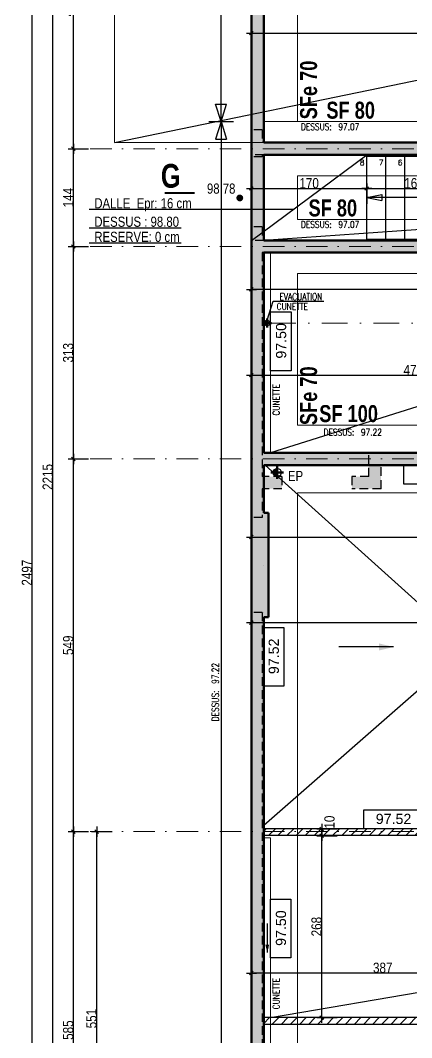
# Model space of a CAD drawing. Header units: centimetres. Extents: x 16433 to 114398, y -50094 to -12305.
# Drawn here: x 39620 to 40197, y -20016 to -18517 of the extents above; entities that cross this region are included whole.
import ezdxf
from ezdxf.enums import TextEntityAlignment as Align

# ---------------------------------------------------------------- set-up
doc = ezdxf.new("R2010")
doc.units = ezdxf.units.CM
doc.header["$LTSCALE"] = 0.5
for name, pattern in [('CACHEX2', [19.05, 12.7, -6.35]), ('TIRETPT2', [12.7, 6.35, -3.175, 0, -3.175]), ('TIRETPTX2', [50.8, 25.4, -12.7, 0, -12.7])]:
    doc.linetypes.add(name, pattern=pattern)
doc.layers.get('DEFPOINTS').update_dxf_attribs({"linetype": 'CONTINUOUS'})
for name, color, linetype in [('01_cloisons', 1, 'CONTINUOUS'), ('01_cote_gen', 4, 'CONTINUOUS'), ('01_linteaux', 2, 'CONTINUOUS'), ('01_murs_sup', 2, 'CACHEX2'), ('01_poch_murs', 253, 'CONTINUOUS'), ('01_resv', 32, 'CONTINUOUS'), ('01_texte', 230, 'CONTINUOUS'), ('AA_COTES', 2, 'CONTINUOUS')]:
    doc.layers.add(name, color=color, linetype=linetype)
for name, color, linetype, lineweight in [('01_murs_coup', 5, 'CONTINUOUS', 60), ('01_Reseaux', 5, 'TIRETPTX2', 18), ('01_sem', 42, 'CONTINUOUS', 15), ('01_tram_axes', 2, 'TIRETPTX2', 9)]:
    doc.layers.add(name, color=color, linetype=linetype, lineweight=lineweight)
doc.styles.add('52', font='romans.shx', dxfattribs={"height": 8})
doc.styles.add('ARIAL', font='arial.ttf')
doc.styles.add('impact', font='impact.ttf')
doc.styles.add('MATTE_TXT', font='arial.ttf')
doc.styles.add('SIMPLEX1', font='SIMPLEX.shx', dxfattribs={"width": 0.8, "height": 10})
doc.styles.add('STYLE2', font='ARIALN.TTF')
doc.dimstyles.new('JB50', dxfattribs={"dimscale": 0.1, "dimtxt": 150, "dimasz": 15, "dimexe": 0.1, "dimexo": 0.1, "dimgap": 0.09, "dimtad": 1, "dimdec": 1, "dimdsep": 46, "dimtxsty": 'STYLE2', "dimblk1": 'BOND_G', "dimblk2": 'BOND_D', "dimsah": 1, "dimcen": 1.5, "dimdle": 0.01, "dimse1": 1, "dimse2": 1, "dimclrd": 4, "dimclre": 2, "dimclrt": 6, "dimazin": 2, "dimtfac": 2.333333, "dimtdec": 1, "dimtix": 1, "dimtmove": 2, "dimatfit": 3, "dimldrblk": 'BOND_G', "dimfxl": 1, "dimtolj": 1, "dimtzin": 0, "dimarcsym": 0})
pattern_1 = [(135, (25186.803, -57921.042), (-11.2253202, 2e-15), [7.9375, -7.9375])]
pattern_2 = [(45, (-10233.557, 8782.937), (-6.7351921, 6.7351921), [])]

# ---------------------------------------------------------------- blocks, each defined once
blk = doc.blocks.new('BOND_G')
at = {"layer": 'AA_COTES', "color": 0}
for p, q in [((0, -5), (0, 15)), ((5, 0), (-5, 0)), ((1.77, 1.77), (-1.77, -1.77))]:
    blk.add_line(p, q, dxfattribs=at)
blk = doc.blocks.new('BOND_D')
at = {"layer": 'AA_COTES', "color": 0}
for p, q in [((5, 0), (-5, 0)), ((-1.77, -1.77), (1.77, 1.77)), ((0, 5), (0, -15))]:
    blk.add_line(p, q, dxfattribs=at)
blk = doc.blocks.new('*D95')
at = {"layer": '01_cote_gen', "color": 4, "lineweight": -2, "transparency": 16777216}
blk.add_line((39962.1, -18536.2), (41544.1, -18536.2), dxfattribs=at)
at = {"layer": 'DEFPOINTS', "color": 0, "transparency": 16777216}
for p in [(41545.6, -18536.2), (39960.6, -18597.3), (41545.6, -18617.3)]:
    blk.add_point(p, dxfattribs=at)
at = {"layer": '01_cote_gen', "color": 4, "lineweight": -2, "transparency": 16777216, "xscale": 1.5, "yscale": 1.5, "zscale": 1.5, "rotation": 180}
blk.add_blockref('BOND_G', (39960.6, -18536.2), dxfattribs=at)
at = {"layer": '01_cote_gen', "color": 4, "lineweight": -2, "transparency": 16777216, "xscale": 1.5, "yscale": 1.5, "zscale": 1.5}
blk.add_blockref('BOND_D', (41545.6, -18536.2), dxfattribs=at)
at = {"layer": '01_cote_gen', "color": 6, "transparency": 16777216, "insert": (40753.1, -18528.5), "char_height": 15, "attachment_point": 5, "style": 'STYLE2'}
blk.add_mtext('\\A1;1585', dxfattribs=at)
blk = doc.blocks.new('*D132')
at = {"layer": '01_cote_gen', "color": 4, "lineweight": -2, "transparency": 16777216}
blk.add_line((39962.1, -19404.5), (40579.1, -19404.5), dxfattribs=at)
at = {"layer": 'DEFPOINTS', "color": 0, "transparency": 16777216}
for p in [(40580.6, -19404.5), (40580.6, -19465.7), (39960.6, -19495.1)]:
    blk.add_point(p, dxfattribs=at)
at = {"layer": '01_cote_gen', "color": 4, "lineweight": -2, "transparency": 16777216, "xscale": 1.5, "yscale": 1.5, "zscale": 1.5, "rotation": 180}
blk.add_blockref('BOND_G', (39960.6, -19404.5), dxfattribs=at)
at = {"layer": '01_cote_gen', "color": 4, "lineweight": -2, "transparency": 16777216, "xscale": 1.5, "yscale": 1.5, "zscale": 1.5}
blk.add_blockref('BOND_D', (40580.6, -19404.5), dxfattribs=at)
at = {"layer": '01_cote_gen', "color": 6, "transparency": 16777216, "insert": (40270.6, -19396.9), "char_height": 15, "attachment_point": 5, "style": 'STYLE2'}
blk.add_mtext('\\A1;620', dxfattribs=at)
blk = doc.blocks.new('*D145')
at = {"layer": '01_cote_gen', "color": 4, "lineweight": -2, "transparency": 16777216}
blk.add_line((40346.1, -19920.9), (39962.1, -19920.9), dxfattribs=at)
at = {"layer": 'DEFPOINTS', "color": 0, "transparency": 16777216}
for p in [(40347.6, -19903.4), (39960.6, -19916.7), (39960.6, -19920.9)]:
    blk.add_point(p, dxfattribs=at)
at = {"layer": '01_cote_gen', "color": 4, "lineweight": -2, "transparency": 16777216, "xscale": 1.5, "yscale": 1.5, "zscale": 1.5, "rotation": 180}
blk.add_blockref('BOND_D', (39960.6, -19920.9), dxfattribs=at)
at = {"layer": '01_cote_gen', "color": 4, "lineweight": -2, "transparency": 16777216, "xscale": 1.5, "yscale": 1.5, "zscale": 1.5}
blk.add_blockref('BOND_G', (40347.6, -19920.9), dxfattribs=at)
at = {"layer": '01_cote_gen', "color": 6, "transparency": 16777216, "insert": (40154.1, -19913.2), "char_height": 15, "attachment_point": 5, "style": 'STYLE2'}
blk.add_mtext('\\A1;387', dxfattribs=at)
blk = doc.blocks.new('*D172')
at = {"layer": '01_cote_gen', "color": 4, "lineweight": -2, "transparency": 16777216}
blk.add_line((39732.6, -20262), (39732.6, -19714), dxfattribs=at)
at = {"layer": 'DEFPOINTS', "color": 0, "transparency": 16777216}
for p in [(39732.6, -19712.5), (39757.4, -19712.5), (39757.4, -20263.5)]:
    blk.add_point(p, dxfattribs=at)
at = {"layer": '01_cote_gen', "color": 4, "lineweight": -2, "transparency": 16777216, "xscale": 1.5, "yscale": 1.5, "zscale": 1.5}
for name, p, rotation in [('BOND_D', (39732.6, -19712.5), 90), ('BOND_G', (39732.6, -20263.5), 270)]:
    blk.add_blockref(name, p, dxfattribs=dict(at, rotation=rotation))
at = {"layer": '01_cote_gen', "color": 6, "transparency": 16777216, "insert": (39724.9, -19988), "char_height": 15, "attachment_point": 5, "rotation": 90, "style": 'STYLE2'}
blk.add_mtext('\\A1;551', dxfattribs=at)
blk = doc.blocks.new('*D173')
at = {"layer": '01_cote_gen', "color": 4, "lineweight": -2, "transparency": 16777216}
blk.add_line((39698.2, -19711), (39698.2, -19165), dxfattribs=at)
at = {"layer": 'DEFPOINTS', "color": 0, "transparency": 16777216}
for p in [(39698.2, -19163.5), (39723, -19163.5), (39723, -19712.5)]:
    blk.add_point(p, dxfattribs=at)
at = {"layer": '01_cote_gen', "color": 4, "lineweight": -2, "transparency": 16777216, "xscale": 1.5, "yscale": 1.5, "zscale": 1.5}
for name, p, rotation in [('BOND_D', (39698.2, -19163.5), 90), ('BOND_G', (39698.2, -19712.5), 270)]:
    blk.add_blockref(name, p, dxfattribs=dict(at, rotation=rotation))
at = {"layer": '01_cote_gen', "color": 6, "transparency": 16777216, "insert": (39690.5, -19438), "char_height": 15, "attachment_point": 5, "rotation": 90, "style": 'STYLE2'}
blk.add_mtext('\\A1;549', dxfattribs=at)
blk = doc.blocks.new('*D174')
at = {"layer": '01_cote_gen', "color": 4, "lineweight": -2, "transparency": 16777216}
blk.add_line((39698.2, -19162), (39698.2, -18852), dxfattribs=at)
at = {"layer": 'DEFPOINTS', "color": 0, "transparency": 16777216}
for p in [(39698.2, -18850.5), (39723, -18850.5), (39723, -19163.5)]:
    blk.add_point(p, dxfattribs=at)
at = {"layer": '01_cote_gen', "color": 4, "lineweight": -2, "transparency": 16777216, "xscale": 1.5, "yscale": 1.5, "zscale": 1.5}
for name, p, rotation in [('BOND_D', (39698.2, -18850.5), 90), ('BOND_G', (39698.2, -19163.5), 270)]:
    blk.add_blockref(name, p, dxfattribs=dict(at, rotation=rotation))
at = {"layer": '01_cote_gen', "color": 6, "transparency": 16777216, "insert": (39690.5, -19007), "char_height": 15, "attachment_point": 5, "rotation": 90, "style": 'STYLE2'}
blk.add_mtext('\\A1;313', dxfattribs=at)
blk = doc.blocks.new('*D175')
at = {"layer": '01_cote_gen', "color": 4, "lineweight": -2, "transparency": 16777216}
blk.add_line((39698.2, -18849), (39698.2, -18708), dxfattribs=at)
at = {"layer": 'DEFPOINTS', "color": 0, "transparency": 16777216}
for p in [(39698.2, -18706.5), (39723, -18706.5), (39723, -18850.5)]:
    blk.add_point(p, dxfattribs=at)
at = {"layer": '01_cote_gen', "color": 4, "lineweight": -2, "transparency": 16777216, "xscale": 1.5, "yscale": 1.5, "zscale": 1.5}
for name, p, rotation in [('BOND_D', (39698.2, -18706.5), 90), ('BOND_G', (39698.2, -18850.5), 270)]:
    blk.add_blockref(name, p, dxfattribs=dict(at, rotation=rotation))
at = {"layer": '01_cote_gen', "color": 6, "transparency": 16777216, "insert": (39690.6, -18778.5), "char_height": 15, "attachment_point": 5, "rotation": 90, "style": 'STYLE2'}
blk.add_mtext('\\A1;144', dxfattribs=at)
blk = doc.blocks.new('*D176')
at = {"layer": '01_cote_gen', "color": 4, "lineweight": -2, "transparency": 16777216}
blk.add_line((39668, -20296), (39668, -18084), dxfattribs=at)
at = {"layer": 'DEFPOINTS', "color": 0, "transparency": 16777216}
for p in [(39668, -18082.5), (39720.7, -18082.5), (39960.6, -20297.5)]:
    blk.add_point(p, dxfattribs=at)
at = {"layer": '01_cote_gen', "color": 4, "lineweight": -2, "transparency": 16777216, "xscale": 1.5, "yscale": 1.5, "zscale": 1.5}
for name, p, rotation in [('BOND_D', (39668, -18082.5), 90), ('BOND_G', (39668, -20297.5), 270)]:
    blk.add_blockref(name, p, dxfattribs=dict(at, rotation=rotation))
at = {"layer": '01_cote_gen', "color": 6, "transparency": 16777216, "insert": (39660.4, -19190), "char_height": 15, "attachment_point": 5, "rotation": 90, "style": 'STYLE2'}
blk.add_mtext('\\A1;2215', dxfattribs=at)
blk = doc.blocks.new('*D177')
at = {"layer": '01_cote_gen', "color": 4, "lineweight": -2, "transparency": 16777216}
blk.add_line((39698.2, -18705), (39698.2, -18289), dxfattribs=at)
at = {"layer": 'DEFPOINTS', "color": 0, "transparency": 16777216}
for p in [(39698.2, -18287.5), (40026.4, -18287.5), (39720.7, -18706.5)]:
    blk.add_point(p, dxfattribs=at)
at = {"layer": '01_cote_gen', "color": 4, "lineweight": -2, "transparency": 16777216, "xscale": 1.5, "yscale": 1.5, "zscale": 1.5}
for name, p, rotation in [('BOND_D', (39698.2, -18287.5), 90), ('BOND_G', (39698.2, -18706.5), 270)]:
    blk.add_blockref(name, p, dxfattribs=dict(at, rotation=rotation))
at = {"layer": '01_cote_gen', "color": 6, "transparency": 16777216, "insert": (39690.5, -18497), "char_height": 15, "attachment_point": 5, "rotation": 90, "style": 'STYLE2'}
blk.add_mtext('\\A1;419', dxfattribs=at)
blk = doc.blocks.new('*D180')
at = {"layer": '01_cote_gen', "color": 4, "lineweight": -2, "transparency": 16777216}
blk.add_line((39637.5, -20578), (39637.5, -18084), dxfattribs=at)
at = {"layer": 'DEFPOINTS', "color": 0, "transparency": 16777216}
for p in [(39637.5, -18082.5), (39720.7, -18082.5), (40307.6, -20579.5)]:
    blk.add_point(p, dxfattribs=at)
at = {"layer": '01_cote_gen', "color": 4, "lineweight": -2, "transparency": 16777216, "xscale": 1.5, "yscale": 1.5, "zscale": 1.5}
for name, p, rotation in [('BOND_D', (39637.5, -18082.5), 90), ('BOND_G', (39637.5, -20579.5), 270)]:
    blk.add_blockref(name, p, dxfattribs=dict(at, rotation=rotation))
at = {"layer": '01_cote_gen', "color": 6, "transparency": 16777216, "insert": (39629.8, -19331), "char_height": 15, "attachment_point": 5, "rotation": 90, "style": 'STYLE2'}
blk.add_mtext('\\A1;2497', dxfattribs=at)
blk = doc.blocks.new('*D186')
at = {"layer": '01_cote_gen', "color": 4, "lineweight": -2, "transparency": 16777216}
blk.add_line((39962.1, -19040), (40436.1, -19040), dxfattribs=at)
at = {"layer": 'DEFPOINTS', "color": 0, "transparency": 16777216}
for p in [(40437.6, -19040), (40437.6, -19059.8), (39960.6, -19080.8)]:
    blk.add_point(p, dxfattribs=at)
at = {"layer": '01_cote_gen', "color": 4, "lineweight": -2, "transparency": 16777216, "xscale": 1.5, "yscale": 1.5, "zscale": 1.5, "rotation": 180}
blk.add_blockref('BOND_G', (39960.6, -19040), dxfattribs=at)
at = {"layer": '01_cote_gen', "color": 4, "lineweight": -2, "transparency": 16777216, "xscale": 1.5, "yscale": 1.5, "zscale": 1.5}
blk.add_blockref('BOND_D', (40437.6, -19040), dxfattribs=at)
at = {"layer": '01_cote_gen', "color": 6, "transparency": 16777216, "insert": (40199.1, -19032.5), "char_height": 15, "attachment_point": 5, "style": 'STYLE2'}
blk.add_mtext('\\A1;477', dxfattribs=at)
blk = doc.blocks.new('*D188')
at = {"layer": '01_cote_gen', "color": 4, "lineweight": -2, "transparency": 16777216}
blk.add_line((39962.1, -19278.5), (40579.1, -19278.5), dxfattribs=at)
at = {"layer": 'DEFPOINTS', "color": 0, "transparency": 16777216}
for p in [(40580.6, -19278.5), (40580.6, -19293.2), (39960.6, -19317.7)]:
    blk.add_point(p, dxfattribs=at)
at = {"layer": '01_cote_gen', "color": 4, "lineweight": -2, "transparency": 16777216, "xscale": 1.5, "yscale": 1.5, "zscale": 1.5, "rotation": 180}
blk.add_blockref('BOND_G', (39960.6, -19278.5), dxfattribs=at)
at = {"layer": '01_cote_gen', "color": 4, "lineweight": -2, "transparency": 16777216, "xscale": 1.5, "yscale": 1.5, "zscale": 1.5}
blk.add_blockref('BOND_D', (40580.6, -19278.5), dxfattribs=at)
at = {"layer": '01_cote_gen', "color": 6, "transparency": 16777216, "insert": (40270.6, -19270.8), "char_height": 15, "attachment_point": 5, "style": 'STYLE2'}
blk.add_mtext('\\A1;620', dxfattribs=at)
blk = doc.blocks.new('*D287')
at = {"layer": '01_cote_gen', "color": 4, "lineweight": -2, "transparency": 16777216}
blk.add_line((40909.1, -18913.7), (39962.1, -18913.7), dxfattribs=at)
at = {"layer": 'DEFPOINTS', "color": 0, "transparency": 16777216}
for p in [(39960.6, -18913.7), (39960.6, -18921.3), (40910.6, -18921.3)]:
    blk.add_point(p, dxfattribs=at)
at = {"layer": '01_cote_gen', "color": 4, "lineweight": -2, "transparency": 16777216, "xscale": 1.5, "yscale": 1.5, "zscale": 1.5, "rotation": 180}
blk.add_blockref('BOND_D', (39960.6, -18913.7), dxfattribs=at)
at = {"layer": '01_cote_gen', "color": 4, "lineweight": -2, "transparency": 16777216, "xscale": 1.5, "yscale": 1.5, "zscale": 1.5}
blk.add_blockref('BOND_G', (40910.6, -18913.7), dxfattribs=at)
at = {"layer": '01_cote_gen', "color": 6, "transparency": 16777216, "insert": (40435.6, -18906.1), "char_height": 15, "attachment_point": 5, "style": 'STYLE2'}
blk.add_mtext('\\A1;950', dxfattribs=at)
blk = doc.blocks.new('*D391')
at = {"layer": '01_cote_gen', "color": 4, "lineweight": -2, "transparency": 16777216}
blk.add_line((39698.2, -20296), (39698.2, -19714), dxfattribs=at)
at = {"layer": 'DEFPOINTS', "color": 0, "transparency": 16777216}
for p in [(39698.2, -19712.5), (39755.1, -19712.5), (39755.1, -20297.5)]:
    blk.add_point(p, dxfattribs=at)
at = {"layer": '01_cote_gen', "color": 4, "lineweight": -2, "transparency": 16777216, "xscale": 1.5, "yscale": 1.5, "zscale": 1.5}
for name, p, rotation in [('BOND_D', (39698.2, -19712.5), 90), ('BOND_G', (39698.2, -20297.5), 270)]:
    blk.add_blockref(name, p, dxfattribs=dict(at, rotation=rotation))
at = {"layer": '01_cote_gen', "color": 6, "transparency": 16777216, "insert": (39690.5, -20005), "char_height": 15, "attachment_point": 5, "rotation": 90, "style": 'STYLE2'}
blk.add_mtext('\\A1;585', dxfattribs=at)
blk = doc.blocks.new('*D436')
at = {"layer": '01_cote_gen', "color": 4, "lineweight": -2, "transparency": 16777216}
blk.add_line((40132.1, -18765), (40325.1, -18765), dxfattribs=at)
at = {"layer": 'DEFPOINTS', "color": 0, "transparency": 16777216}
for p in [(40326.6, -18765), (40130.6, -18791.2), (40326.6, -18791.2)]:
    blk.add_point(p, dxfattribs=at)
at = {"layer": '01_cote_gen', "color": 4, "lineweight": -2, "transparency": 16777216, "xscale": 1.5, "yscale": 1.5, "zscale": 1.5, "rotation": 180}
blk.add_blockref('BOND_G', (40130.6, -18765), dxfattribs=at)
at = {"layer": '01_cote_gen', "color": 4, "lineweight": -2, "transparency": 16777216, "xscale": 1.5, "yscale": 1.5, "zscale": 1.5}
blk.add_blockref('BOND_D', (40326.6, -18765), dxfattribs=at)
at = {"layer": '01_cote_gen', "color": 6, "transparency": 16777216, "insert": (40228.6, -18757.3), "char_height": 15, "attachment_point": 5, "style": 'STYLE2'}
blk.add_mtext('\\A1;16x28=196', dxfattribs=at)
blk = doc.blocks.new('*D437')
at = {"layer": '01_cote_gen', "color": 4, "lineweight": -2, "transparency": 16777216}
blk.add_line((39962.1, -18765), (40129.1, -18765), dxfattribs=at)
at = {"layer": 'DEFPOINTS', "color": 0, "transparency": 16777216}
for p in [(40130.6, -18746.5), (39960.6, -18757.9), (40130.6, -18765)]:
    blk.add_point(p, dxfattribs=at)
at = {"layer": '01_cote_gen', "color": 4, "lineweight": -2, "transparency": 16777216, "xscale": 1.5, "yscale": 1.5, "zscale": 1.5, "rotation": 180}
blk.add_blockref('BOND_G', (39960.6, -18765), dxfattribs=at)
at = {"layer": '01_cote_gen', "color": 4, "lineweight": -2, "transparency": 16777216, "xscale": 1.5, "yscale": 1.5, "zscale": 1.5}
blk.add_blockref('BOND_D', (40130.6, -18765), dxfattribs=at)
at = {"layer": '01_cote_gen', "color": 6, "transparency": 16777216, "insert": (40045.6, -18757.3), "char_height": 15, "attachment_point": 5, "style": 'STYLE2'}
blk.add_mtext('\\A1;170', dxfattribs=at)
blk = doc.blocks.new('*D515')
at = {"layer": '01_cote_gen', "color": 4, "lineweight": -2, "transparency": 16777216}
blk.add_line((40064.3, -19985), (40064.3, -19720), dxfattribs=at)
at = {"layer": 'DEFPOINTS', "color": 0, "transparency": 16777216}
for p in [(40064.3, -19718.5), (40088.5, -19718.5), (40071.3, -19986.5)]:
    blk.add_point(p, dxfattribs=at)
at = {"layer": '01_cote_gen', "color": 4, "lineweight": -2, "transparency": 16777216, "xscale": 1.5, "yscale": 1.5, "zscale": 1.5}
for name, p, rotation in [('BOND_D', (40064.3, -19718.5), 90), ('BOND_G', (40064.3, -19986.5), 270)]:
    blk.add_blockref(name, p, dxfattribs=dict(at, rotation=rotation))
at = {"layer": '01_cote_gen', "color": 6, "transparency": 16777216, "insert": (40056.6, -19852.5), "char_height": 15, "attachment_point": 5, "rotation": 90, "style": 'STYLE2'}
blk.add_mtext('\\A1;268', dxfattribs=at)
blk = doc.blocks.new('*D516')
at = {"layer": '01_cote_gen', "color": 4, "lineweight": -2, "transparency": 16777216}
blk.add_line((40064.3, -19717), (40064.3, -19710), dxfattribs=at)
at = {"layer": 'DEFPOINTS', "color": 0, "transparency": 16777216}
for p in [(40064.3, -19708.5), (40084, -19708.5), (40088.5, -19718.5)]:
    blk.add_point(p, dxfattribs=at)
at = {"layer": '01_cote_gen', "color": 4, "lineweight": -2, "transparency": 16777216, "xscale": 1.5, "yscale": 1.5, "zscale": 1.5}
for name, p, rotation in [('BOND_D', (40064.3, -19708.5), 90), ('BOND_G', (40064.3, -19718.5), 270)]:
    blk.add_blockref(name, p, dxfattribs=dict(at, rotation=rotation))
at = {"layer": '01_cote_gen', "color": 6, "transparency": 16777216, "insert": (40075.7, -19698.5), "char_height": 15, "attachment_point": 5, "rotation": 90, "style": 'STYLE2'}
blk.add_mtext('\\A1;10', dxfattribs=at)

msp = doc.modelspace()

# ---------------------------------------------------------------- hatches: boundary and pattern name
at = {"layer": '01_murs_sup'}
h = msp.add_hatch(dxfattribs=at)
h.set_pattern_fill('DASH', color=256, scale=2.5, angle=135)
h.set_pattern_definition(pattern_1)
h.paths.add_polyline_path([(41233.633, -19703.484), (41233.633, -19683.484), (41215.633, -19683.484), (41215.633, -19703.484), (41113.633, -19703.484), (41113.633, -19721.484), (41308.633, -19721.484), (41308.633, -20561.484), (41014.633, -20561.484), (41014.633, -20537.484), (40998.633, -20537.484), (40998.633, -20577.484), (42150.633, -20577.484), (42150.633, -20282.484), (42134.633, -20282.484), (42134.633, -20561.484), (41328.633, -20561.484), (41328.633, -19703.484)])
h.paths.add_polyline_path([(41733.633, -20307.484), (41733.633, -20327.484), (41803.633, -20327.484), (41803.633, -20307.484)], flags=17)
h.paths.add_polyline_path([(41914.633, -19897.484), (41914.633, -19948.484), (41930.633, -19948.484), (41930.633, -19932.484), (41930.633, -19897.484)], flags=17)
h.paths.add_polyline_path([(42055.633, -19932.484), (42055.633, -19948.484), (42134.633, -19948.484), (42134.633, -20192.484), (42150.633, -20192.484), (42150.633, -19932.484)], flags=17)
h.paths.add_polyline_path([(41770.633, -19557.484), (41770.633, -19367.484), (41754.633, -19367.484), (41754.633, -19555.484), (40915.633, -19555.484), (40915.633, -19333.484), (40897.633, -19333.484), (40897.633, -19573.484), (41215.633, -19573.484), (41215.633, -19580.484), (41233.633, -19580.484), (41233.633, -19573.484), (41914.633, -19573.484), (41914.633, -19617.484), (41930.633, -19617.484), (41930.633, -19557.484)])
h.paths.add_polyline_path([(41590.633, -19211.484), (41590.633, -19197.484), (41574.633, -19197.484), (41574.633, -19227.484), (41754.633, -19227.484), (41754.633, -19277.484), (41770.633, -19277.484), (41770.633, -19211.484)])
h.paths.add_polyline_path([(40875.633, -18841.484), (40875.633, -18859.484), (40897.633, -18859.484), (40897.633, -19230.484), (40915.633, -19230.484), (40915.633, -18859.484), (41574.633, -18859.484), (41574.633, -18897.484), (41590.633, -18897.484), (41590.633, -18857.484), (41770.633, -18857.484), (41770.633, -18762.484), (41754.633, -18762.484), (41754.633, -18841.484)])
h.paths.add_polyline_path([(41754.633, -18477.484), (41754.633, -18637.484), (41770.633, -18637.484), (41770.633, -18477.484)])
h.paths.add_polyline_path([(41685.633, -18137.484), (41685.633, -18153.484), (41754.633, -18153.484), (41754.633, -18297.484), (41770.633, -18297.484), (41770.633, -18137.484)])
h.paths.add_polyline_path([(41344.633, -18057.484), (41344.633, -18153.484), (41505.633, -18153.484), (41505.633, -18137.484), (41360.633, -18137.484), (41360.633, -18057.484)])
h.paths.add_polyline_path([(41185.633, -18371.484), (41185.633, -18486.484), (41205.633, -18486.484), (41205.633, -18371.484)], flags=17)
h.paths.add_polyline_path([(40485.633, -17917.484), (40485.633, -18287.484), (39976.633, -18287.484), (39976.633, -18082.484), (39960.633, -18082.484), (39960.633, -18328.484), (39976.633, -18328.484), (39976.633, -18307.484), (40483.633, -18307.484), (40483.633, -18697.484), (39976.633, -18697.484), (39976.633, -18678.484), (39960.633, -18678.484), (39960.633, -18718.484), (39976.633, -18718.484), (39976.633, -18715.484), (40483.633, -18715.484), (40483.633, -18841.484), (39976.633, -18841.484), (39976.633, -18821.484), (39960.633, -18821.484), (39960.633, -19249.747), (39976.633, -19249.747), (39976.633, -19207.484), (40005.633, -19207.484), (40005.633, -19189.484), (39976.633, -19189.484), (39976.633, -18859.484), (40501.633, -18859.484), (40501.633, -18774.484), (40749.633, -18774.484), (40749.633, -18936.484), (40767.633, -18936.484), (40767.633, -18859.484), (40772.633, -18859.484), (40772.633, -18841.484), (40767.633, -18841.484), (40767.633, -18756.484), (40501.633, -18756.484), (40501.633, -18465.484), (40785.633, -18465.484), (40785.633, -18447.484), (40501.633, -18447.484), (40501.633, -17933.484), (40765.633, -17933.484), (40765.633, -18354.484), (40785.633, -18354.484), (40785.633, -17933.484), (41344.633, -17933.484), (41344.633, -17967.484), (41360.633, -17967.484), (41360.633, -17917.484)])
h = msp.add_hatch(dxfattribs=at)
h.set_pattern_fill('DASH', color=256, scale=2.5, angle=135)
h.set_pattern_definition(pattern_1)
h.paths.add_polyline_path([(40571.633, -19348.484), (40571.633, -19573.484), (40589.633, -19573.484), (40589.633, -19348.484)])
h.paths.add_polyline_path([(40749.633, -19348.484), (40749.633, -19573.484), (40767.633, -19573.484), (40767.633, -19348.484)])
h.paths.add_polyline_path([(40749.633, -19039.484), (40749.633, -19119.484), (40428.633, -19119.484), (40428.633, -19154.484), (40133.633, -19154.484), (40133.633, -19189.484), (40108.633, -19189.484), (40108.633, -19207.484), (40151.633, -19207.484), (40151.633, -19172.484), (40428.633, -19172.484), (40428.633, -19207.484), (40446.633, -19207.484), (40446.633, -19137.484), (40749.633, -19137.484), (40749.633, -19172.484), (40767.633, -19172.484), (40767.633, -19039.484)])
h.paths.add_polyline_path([(39960.633, -19389.747), (39960.633, -20297.484), (39990.633, -20297.484), (39990.633, -20285.484), (39976.633, -20285.484), (39976.633, -19389.747)])
h.paths.add_polyline_path([(40307.633, -19703.484), (40307.633, -20577.484), (40357.633, -20577.484), (40357.633, -20559.484), (40325.633, -20559.484), (40325.633, -20397.484), (40445.633, -20397.484), (40445.633, -20381.484), (40325.633, -20381.484), (40325.633, -19721.484), (41010.633, -19721.484), (41010.633, -19703.484)])
h.paths.add_polyline_path([(40570.633, -20381.484), (40570.633, -20397.484), (40680.633, -20397.484), (40680.633, -20381.484)], flags=17)
h.paths.add_polyline_path([(40980.633, -20381.484), (40980.633, -20397.484), (40998.633, -20397.484), (40998.633, -20412.484), (41014.633, -20412.484), (41014.633, -20381.484)])
at = {"layer": '01_poch_murs'}
h = msp.add_hatch(color=256, dxfattribs=at)
h.dxf.hatch_style = 1
h.paths.add_polyline_path([(40428.633, -19154.484), (39978.633, -19154.484), (39978.633, -18859.484), (40870.633, -18859.484), (40870.633, -18841.484), (39978.633, -18841.484), (39978.633, -18715.484), (40870.633, -18715.484), (40870.633, -18697.484), (39978.633, -18697.484), (39978.633, -18307.484), (40950.633, -18307.484), (40950.633, -18282.485), (40930.633, -18282.484), (40930.633, -18287.484), (40505.633, -18287.484), (40505.633, -17937.484), (40930.633, -17937.484), (40930.633, -18099.484), (40950.633, -18099.484), (40950.633, -17603.484), (41295.633, -17603.484), (41295.633, -17918.484), (41313.633, -17918.484), (41313.633, -17603.484), (41313.633, -17583.484), (40930.633, -17583.484), (40930.633, -17917.484), (40485.633, -17917.484), (40485.633, -18287.484), (39978.633, -18287.484), (39978.633, -18082.484), (39960.633, -18082.484), (39960.633, -20297.466), (40307.633, -20297.484), (40307.633, -20579.484), (42636.633, -20579.484), (42636.633, -20559.484), (42616.632, -20559.484), (42036.633, -20559.484), (40327.633, -20559.484), (40327.633, -20277.485), (39978.633, -20277.467), (39978.633, -19396.747), (39985.633, -19396.747), (39985.633, -19242.747), (39978.633, -19242.747), (39978.633, -19172.484), (40428.633, -19172.484)])
h = msp.add_hatch(dxfattribs=at)
h.set_pattern_fill('ANSI31', color=256, scale=3)
h.set_pattern_definition(pattern_2)
h.paths.add_polyline_path([(40307.633, -19718.484), (40307.633, -19708.484), (39978.633, -19708.484), (39978.633, -19718.484)])
h = msp.add_hatch(dxfattribs=at)
h.set_pattern_fill('ANSI31', color=256, scale=3)
h.set_pattern_definition(pattern_2)
h.paths.add_polyline_path([(40950.633, -19986.484), (39978.633, -19986.484), (39978.633, -19996.484), (40950.633, -19996.484)])
at = {"layer": '01_resv'}
h = msp.add_hatch(color=256, dxfattribs=at)
h.dxf.hatch_style = 1
h.paths.add_polyline_path([(39984.88, -18959.202, 0.07554564), (39983.633, -18959.013), (39983.633, -18960.43, -0.09298551)])
h.paths.add_polyline_path([(39983.633, -18960.43), (39983.633, -18959.013, 0.40472605), (39979.435, -18963.076), (39979.586, -18963.213), (39982.782, -18963.213, -0.15699849)])
h.paths.add_polyline_path([(39979.586, -18963.213), (39979.433, -18963.213, 0.41421356), (39983.633, -18967.413), (39983.633, -18966.855)])
h.paths.add_polyline_path([(39982.782, -18963.213), (39979.586, -18963.213), (39983.633, -18966.855), (39983.633, -18965.853, -0.14933718)], flags=17)
h.paths.add_polyline_path([(39983.633, -18965.853), (39983.633, -18966.855), (39984.208, -18967.373, 0.05019624), (39985.026, -18967.175, -0.10219071)])
h.paths.add_polyline_path([(39983.633, -18966.855), (39983.633, -18967.413, 0.03438011), (39984.208, -18967.373)])
h = msp.add_hatch(color=256, dxfattribs=at)
h.dxf.hatch_style = 1
h.paths.add_polyline_path([(40000.415, -19177.755, 0.07554564), (39998.633, -19177.484), (39998.633, -19179.509, -0.09298551)])
h.paths.add_polyline_path([(39998.633, -19179.509), (39998.633, -19177.484, 0.40472605), (39992.636, -19183.289), (39992.852, -19183.484), (39997.418, -19183.484, -0.15699849)])
h.paths.add_polyline_path([(39992.852, -19183.484), (39992.633, -19183.484, 0.41421356), (39998.633, -19189.484), (39998.633, -19188.687)])
h.paths.add_polyline_path([(39997.418, -19183.484), (39992.852, -19183.484), (39998.633, -19188.687), (39998.633, -19187.256, -0.14933718)], flags=17)
h.paths.add_polyline_path([(39998.633, -19187.256), (39998.633, -19188.687), (39999.455, -19189.428, 0.05019624), (40000.623, -19189.145, -0.10219071)])
h.paths.add_polyline_path([(39998.633, -19188.687), (39998.633, -19189.484, 0.03438011), (39999.455, -19189.428)])

# ---------------------------------------------------------------- linework, layer by layer
at = {"layer": '01_cloisons'}
for p, q in [((40307.633, -19708.484), (39978.633, -19708.484)), ((39978.633, -19708.484), (39978.633, -19718.484)), ((40307.633, -19718.484), (39978.633, -19718.484)), ((40950.633, -19986.484), (39978.633, -19986.484)), ((39978.633, -19986.484), (39978.633, -19996.484)), ((40950.633, -19996.484), (39978.633, -19996.484))]:
    msp.add_line(p, q, dxfattribs=at)
at = {"layer": '01_linteaux', "linetype": 'CACHEX2', "ltscale": 2}
for p, q in [((39978.633, -18715.484), (39960.633, -18715.484)), ((39978.633, -18841.484), (39960.633, -18841.484))]:
    msp.add_line(p, q, dxfattribs=at)
at = {"layer": '01_linteaux'}
for p, q in [((40130.633, -18841.484), (40130.633, -18715.484)), ((40130.633, -18717.484), (40326.633, -18717.484)), ((40158.633, -18839.484), (40158.633, -18717.484)), ((40186.633, -18839.484), (40186.633, -18717.484)), ((40130.633, -18778.484), (40152.71, -18774.04)), ((40326.633, -18778.484), (40130.633, -18778.484)), ((40130.633, -18778.484), (40152.71, -18782.929)), ((40152.71, -18774.04), (40152.71, -18782.929)), ((40130.633, -18839.484), (40326.633, -18839.484))]:
    msp.add_line(p, q, dxfattribs=at)
at = {"layer": '01_murs_coup', "linetype": 'Continuous', "lineweight": 50}
for p, q in [((39960.633, -20297.484), (39960.633, -18082.484)), ((39978.633, -18697.484), (39978.633, -18307.484)), ((39978.633, -18697.484), (40950.633, -18697.484)), ((39978.633, -18715.484), (40930.633, -18715.484)), ((39978.633, -18841.484), (39978.633, -18715.484)), ((39978.633, -18841.484), (40930.633, -18841.484)), ((39978.633, -18859.484), (39978.633, -19154.484)), ((39978.633, -18859.484), (40950.633, -18859.484)), ((39978.633, -19154.484), (40428.633, -19154.484)), ((40446.633, -19172.484), (39978.633, -19172.484)), ((39978.633, -19172.484), (39978.633, -19242.747)), ((39985.633, -19242.747), (39978.633, -19242.747)), ((39985.633, -19396.747), (39985.633, -19242.747)), ((39978.633, -19319.747), (39978.633, -19319.747)), ((39978.633, -19389.747), (39978.633, -19389.747)), ((39978.633, -19396.747), (39978.633, -20277.485)), ((39985.633, -19396.747), (39978.633, -19396.747))]:
    msp.add_line(p, q, dxfattribs=at)
at = {"layer": '01_murs_sup', "ltscale": 2}
for p, q in [((39960.633, -18718.484), (39960.633, -18678.484)), ((39976.633, -18678.484), (39960.633, -18678.484)), ((39976.633, -18678.484), (39976.633, -18697.484)), ((40483.633, -18697.484), (39976.633, -18697.484)), ((39976.633, -18718.484), (39960.633, -18718.484)), ((40483.633, -18715.484), (39976.633, -18715.484)), ((39976.633, -18715.484), (39976.633, -18718.484)), ((39960.633, -19249.747), (39960.633, -18821.484)), ((39976.633, -18821.484), (39960.633, -18821.484)), ((39976.633, -18821.484), (39976.633, -18841.484)), ((40483.633, -18841.484), (39976.633, -18841.484)), ((40501.633, -18859.484), (39976.633, -18859.484)), ((39976.633, -18859.484), (39976.633, -19189.484)), ((40428.633, -19154.484), (40133.633, -19154.484)), ((40133.633, -19189.484), (40133.633, -19154.484)), ((40428.633, -19172.484), (40151.633, -19172.484)), ((40151.633, -19207.484), (40151.633, -19172.484)), ((40005.633, -19189.484), (39976.633, -19189.484)), ((40005.633, -19189.484), (40005.633, -19207.484)), ((40108.633, -19189.484), (40108.633, -19207.484)), ((40133.633, -19189.484), (40108.633, -19189.484)), ((40005.633, -19207.484), (39976.633, -19207.484)), ((39976.633, -19207.484), (39976.633, -19249.747)), ((40151.633, -19207.484), (40108.633, -19207.484)), ((39976.633, -19249.747), (39960.633, -19249.747)), ((39960.633, -20297.484), (39960.633, -19389.747)), ((39976.633, -19389.747), (39960.633, -19389.747)), ((39976.633, -19389.747), (39976.633, -20285.484))]:
    msp.add_line(p, q, dxfattribs=at)
at = {"layer": '01_Reseaux', "ltscale": 3}
msp.add_line((39987.833, -18963.213), (41397.274, -18963.213), dxfattribs=at)
at = {"layer": '01_resv', "linetype": 'Continuous', "lineweight": 50}
for p, q in [((39983.633, -18956.609), (39983.633, -18969.816)), ((39990.236, -18963.213), (39977.029, -18963.213)), ((40008.066, -19183.484), (39989.199, -19183.484)), ((39998.633, -19174.051), (39998.633, -19192.918))]:
    msp.add_line(p, q, dxfattribs=at)
at = {"layer": '01_resv'}
for centre, radius in [((39983.633, -18963.213), 4.2), ((39998.633, -19183.484), 6)]:
    msp.add_circle(centre, radius, dxfattribs=at)
for centre, radius in [((39987.529, -18963.141), 4.747), ((40004.199, -19183.383), 6.782)]:
    msp.add_arc(centre, radius, 123.918116, 238.171643, dxfattribs=at)
at = {"layer": '01_sem', "linetype": 'Continuous'}
for p, q in [((39758.633, -18697.484), (39758.633, -18307.484)), ((40028.633, -18666.484), (40028.633, -18357.484)), ((39978.633, -18666.484), (40820.633, -18666.484)), ((39978.633, -18697.484), (39758.633, -18697.484)), ((40028.633, -18810.484), (40028.633, -18746.484)), ((40028.633, -18746.484), (40820.633, -18746.484)), ((40028.633, -18810.484), (40800.633, -18810.484)), ((39988.633, -18859.484), (39988.633, -19154.484)), ((40028.633, -18890.484), (40800.633, -18890.484)), ((40028.633, -19113.484), (40028.633, -18890.484)), ((40028.633, -19113.484), (40387.633, -19113.484)), ((40028.633, -20227.47), (40028.633, -19213.484)), ((40028.633, -19213.484), (40487.633, -19213.484)), ((39988.633, -19721.484), (39978.633, -19721.484)), ((39988.633, -19721.484), (39988.633, -20267.468))]:
    msp.add_line(p, q, dxfattribs=at)
at = {"layer": '01_texte'}
for p, q in [((39915.931, -18666.484), (39915.932, -18062.484)), ((39758.633, -18697.484), (40363.36, -18572.711)), ((39907.87, -18640.849), (39923.993, -18640.849)), ((39915.931, -18666.484), (39907.87, -18640.849)), ((39915.931, -18666.484), (39923.993, -18640.849)), ((39897.853, -18666.484), (39934.009, -18666.484)), ((39897.853, -18666.484), (39934.009, -18666.484)), ((39915.931, -18666.484), (39907.87, -18692.119)), ((39915.931, -18666.484), (39915.932, -20297.466)), ((39915.931, -18666.484), (39923.993, -18692.119)), ((39907.87, -18692.119), (39923.993, -18692.119)), ((39960.633, -18841.484), (40130.633, -18715.484)), ((39721.261, -18795.599), (40022.541, -18795.599)), ((40503.223, -18804.596), (39978.633, -18841.484)), ((39721.261, -18822.789), (39857.199, -18822.789)), ((39721.261, -18845.078), (39857.199, -18845.078)), ((39983.633, -18959.013), (39992.579, -18931.232)), ((39992.579, -18931.232), (40067.514, -18931.232)), ((40460.378, -19006.107), (39988.633, -19154.484)), ((40256.133, -19420.484), (39980.633, -19172.484)), ((40170.16, -19440.484), (40089.473, -19440.484)), ((40256.133, -19460.484), (39978.633, -19703.484)), ((39983.935, -19847.723), (39983.935, -19890.751)), ((39988.633, -19986.484), (40531.02, -19893.854))]:
    msp.add_line(p, q, dxfattribs=at)
at = {"layer": '01_texte', "const_width": 3}
msp.add_lwpolyline([(39876.893, -18771.547), (39832.641, -18771.547)], dxfattribs=at)
at = {"layer": '01_texte', "const_width": 5}
msp.add_lwpolyline([(39940.935, -18778.936, 1), (39945.935, -18778.936, 1)], format="xyb", close=True, dxfattribs=at)
at = {"layer": '01_texte'}
for points in [[(39988.901, -19033.486), (39988.901, -18946.909), (40018.997, -18946.909), (40018.997, -19033.486)], [(40185.147, -19172.484), (40271.724, -19172.484), (40271.724, -19200.58), (40185.147, -19200.58)], [(39980.093, -19498.275), (39980.093, -19411.698), (40008.189, -19411.698), (40008.189, -19498.275)], [(40126.055, -19680.388), (40212.633, -19680.388), (40212.633, -19708.484), (40126.055, -19708.484)], [(39988.633, -19898.689), (39988.633, -19812.112), (40018.728, -19812.112), (40018.728, -19898.689)]]:
    msp.add_lwpolyline(points, close=True, dxfattribs=at)
for points in [[(40170.16, -19440.484), (40148.46, -19435.227), (40148.46, -19440.484)], [(40170.16, -19440.484), (40148.46, -19445.741), (40148.46, -19440.484)], [(39983.935, -19890.751), (39981.077, -19878.967), (39983.935, -19878.967)], [(39983.935, -19890.751), (39986.794, -19878.967), (39983.935, -19878.967)]]:
    msp.add_solid(points, dxfattribs=at)
at = {"layer": '01_tram_axes', "linetype": 'TIRETPT2', "ltscale": 10}
for p, q in [((39723.041, -18706.484), (41186.35, -18706.484)), ((39723.041, -18850.484), (41186.35, -18850.484)), ((39723.041, -19163.484), (40476.5, -19163.484)), ((39723.041, -19712.484), (41186.35, -19712.484))]:
    msp.add_line(p, q, dxfattribs=at)

# ---------------------------------------------------------------- texts
at = {"layer": '01_texte', "style": 'impact'}
for s, height, rotation, p in [('SFe 70', 25, 90, (40064.775, -18619.877)), ('G', 35, 0, (39841.701, -18774.399)), ('SFe 70', 25, 90, (40064.775, -19070.353))]:
    msp.add_text(s, height=height, rotation=rotation, dxfattribs=at).set_placement(p, align=Align.BOTTOM_CENTER)
for s, p in [('SF 80', (40106.854, -18669.65)), ('SF 80', (40080.563, -18813.65)), ('SF 100', (40103.81, -19116.65))]:
    msp.add_text(s, height=25, dxfattribs=at).set_placement(p, align=Align.BOTTOM_CENTER)
at = {"layer": '01_texte', "width": 0.8}
for s, height, style, p in [('DESSUS:', 10, 'SIMPLEX1', (40056.238, -18682.054)), ('97.07', 10, 'SIMPLEX1', (40104.142, -18682.054)), ('98.78', 15, 'MATTE_TXT', (39915.996, -18777.19)), ('DESSUS:', 10, 'SIMPLEX1', (40056.238, -18826.054)), ('97.07', 10, 'SIMPLEX1', (40104.142, -18826.054)), ('EVACUATION ', 10, 'SIMPLEX1', (40036.175, -18932.453)), ('CUNETTE', 10, 'SIMPLEX1', (40020.891, -18946.9)), ('DESSUS:', 10, 'SIMPLEX1', (40089.545, -19132.13)), ('97.22', 10, 'SIMPLEX1', (40137.449, -19132.13)), ('EP', 15, 'MATTE_TXT', (40025.612, -19200.629))]:
    msp.add_text(s, height=height, dxfattribs=dict(at, style=style)).set_placement(p, align=Align.BOTTOM_CENTER)
at = {"layer": '01_texte', "style": '52'}
for s, p in [('8', (40120.285, -18730.803)), ('7', (40148.285, -18730.803)), ('6', (40176.285, -18730.803))]:
    msp.add_text(s, height=8, dxfattribs=at).set_placement(p)
at = {"layer": '01_texte', "style": 'MATTE_TXT', "width": 0.8}
for s, p in [('DALLE  Epr: 16 cm', (39729.012, -18794.297)), ('DESSUS : 98.80', (39729.012, -18821.487)), ('RESERVE: 0 cm', (39729.012, -18843.776))]:
    msp.add_text(s, height=15, dxfattribs=at).set_placement(p)
at = {"layer": '01_texte', "style": 'SIMPLEX1', "width": 0.8}
for s, p in [('CUNETTE', (40005.152, -19076.398)), ('97.22', (39915.421, -19479.459)), ('DESSUS:', (39915.421, -19527.363)), ('CUNETTE', (40005.052, -19951.244))]:
    msp.add_text(s, height=10, rotation=90, dxfattribs=at).set_placement(p, align=Align.BOTTOM_CENTER)
at = {"layer": '01_texte', "char_height": 15, "width": 90.385, "attachment_point": 5, "rotation": 90, "style": 'ARIAL'}
for s, insert in [('{\\fArial|b0|i0|c238|p34;97.}50', (40004.438, -18989.475)), ('97.52', (39993.63, -19454.265)), ('{\\fArial|b0|i0|c238|p34;97.}50', (40004.169, -19854.678))]:
    msp.add_mtext(s, dxfattribs=dict(at, insert=insert))
at = {"layer": '01_texte', "insert": (40170.066, -19693.925), "char_height": 15, "width": 90.385, "attachment_point": 5, "style": 'ARIAL'}
msp.add_mtext('97.52', dxfattribs=at)

# ---------------------------------------------------------------- dimensions: what is measured, and where the dimension line sits
at = {"layer": '01_cote_gen'}
for base, p1, p2, picture, middle in [((39637.514, -18082.484), (40307.633, -20579.484), (39720.689, -18082.484), '*D180', (39629.846, -19330.984)), ((39668.044, -18082.484), (39960.633, -20297.484), (39720.689, -18082.484), '*D176', (39660.376, -19189.984)), ((39698.189, -18287.484), (39720.689, -18706.484), (40026.397, -18287.484), '*D177', (39690.522, -18496.984)), ((39698.189, -18706.484), (39723.041, -18850.484), (39723.041, -18706.484), '*D175', (39690.649, -18778.484)), ((39698.189, -18850.484), (39723.041, -19163.484), (39723.041, -18850.484), '*D174', (39690.522, -19006.984)), ((39698.189, -19163.484), (39723.041, -19712.484), (39723.041, -19163.484), '*D173', (39690.522, -19437.984)), ((39698.189, -19712.484), (39755.058, -20297.484), (39755.058, -19712.484), '*D391', (39690.522, -20004.984)), ((39732.558, -19712.484), (39757.41, -20263.484), (39757.41, -19712.484), '*D172', (39724.89, -19987.984)), ((40064.265, -19718.484), (40071.346, -19986.484), (40088.541, -19718.484), '*D515', (40056.598, -19852.484))]:
    dim = msp.add_linear_dim(base=base, p1=p1, p2=p2, angle=90, dimstyle='JB50', dxfattribs=at)
    dim.commit()
    dim.dimension.update_dxf_attribs({"geometry": picture, "text_midpoint": middle})
for base, p1, p2, picture, middle in [((41545.633, -18536.216), (39960.633, -18597.349), (41545.633, -18617.31), '*D95', (40753.133, -18528.548)), ((40130.633, -18764.958), (39960.633, -18757.887), (40130.633, -18746.484), '*D437', (40045.633, -18757.29)), ((39960.633, -18913.721), (40910.633, -18921.276), (39960.633, -18921.276), '*D287', (40435.633, -18906.053)), ((40437.633, -19039.999), (39960.633, -19080.781), (40437.633, -19059.839), '*D186', (40199.133, -19032.49)), ((40580.633, -19278.457), (39960.633, -19317.741), (40580.633, -19293.189), '*D188', (40270.633, -19270.79)), ((40580.633, -19404.527), (39960.633, -19495.104), (40580.633, -19465.748), '*D132', (40270.633, -19396.86)), ((39960.633, -19920.895), (40347.633, -19903.412), (39960.633, -19916.732), '*D145', (40154.133, -19913.228))]:
    dim = msp.add_linear_dim(base=base, p1=p1, p2=p2, dimstyle='JB50', dxfattribs=at)
    dim.commit()
    dim.dimension.update_dxf_attribs({"geometry": picture, "text_midpoint": middle})
dim = msp.add_linear_dim(base=(40326.633, -18764.958), p1=(40130.633, -18791.204), p2=(40326.633, -18791.204), text='16x28=196', dimstyle='JB50', dxfattribs=at)
dim.commit()
dim.dimension.update_dxf_attribs({"geometry": '*D436', "text_midpoint": (40228.633, -18757.29)})
dim = msp.add_linear_dim(base=(40064.265, -19708.484), p1=(40088.541, -19718.484), p2=(40083.989, -19708.484), angle=90, dimstyle='JB50', dxfattribs=at)
dim.commit()
dim.dimension.update_dxf_attribs({"geometry": '*D516', "text_midpoint": (40075.675, -19698.451), "dimtype": 160})

doc.saveas('drawing.dxf')
